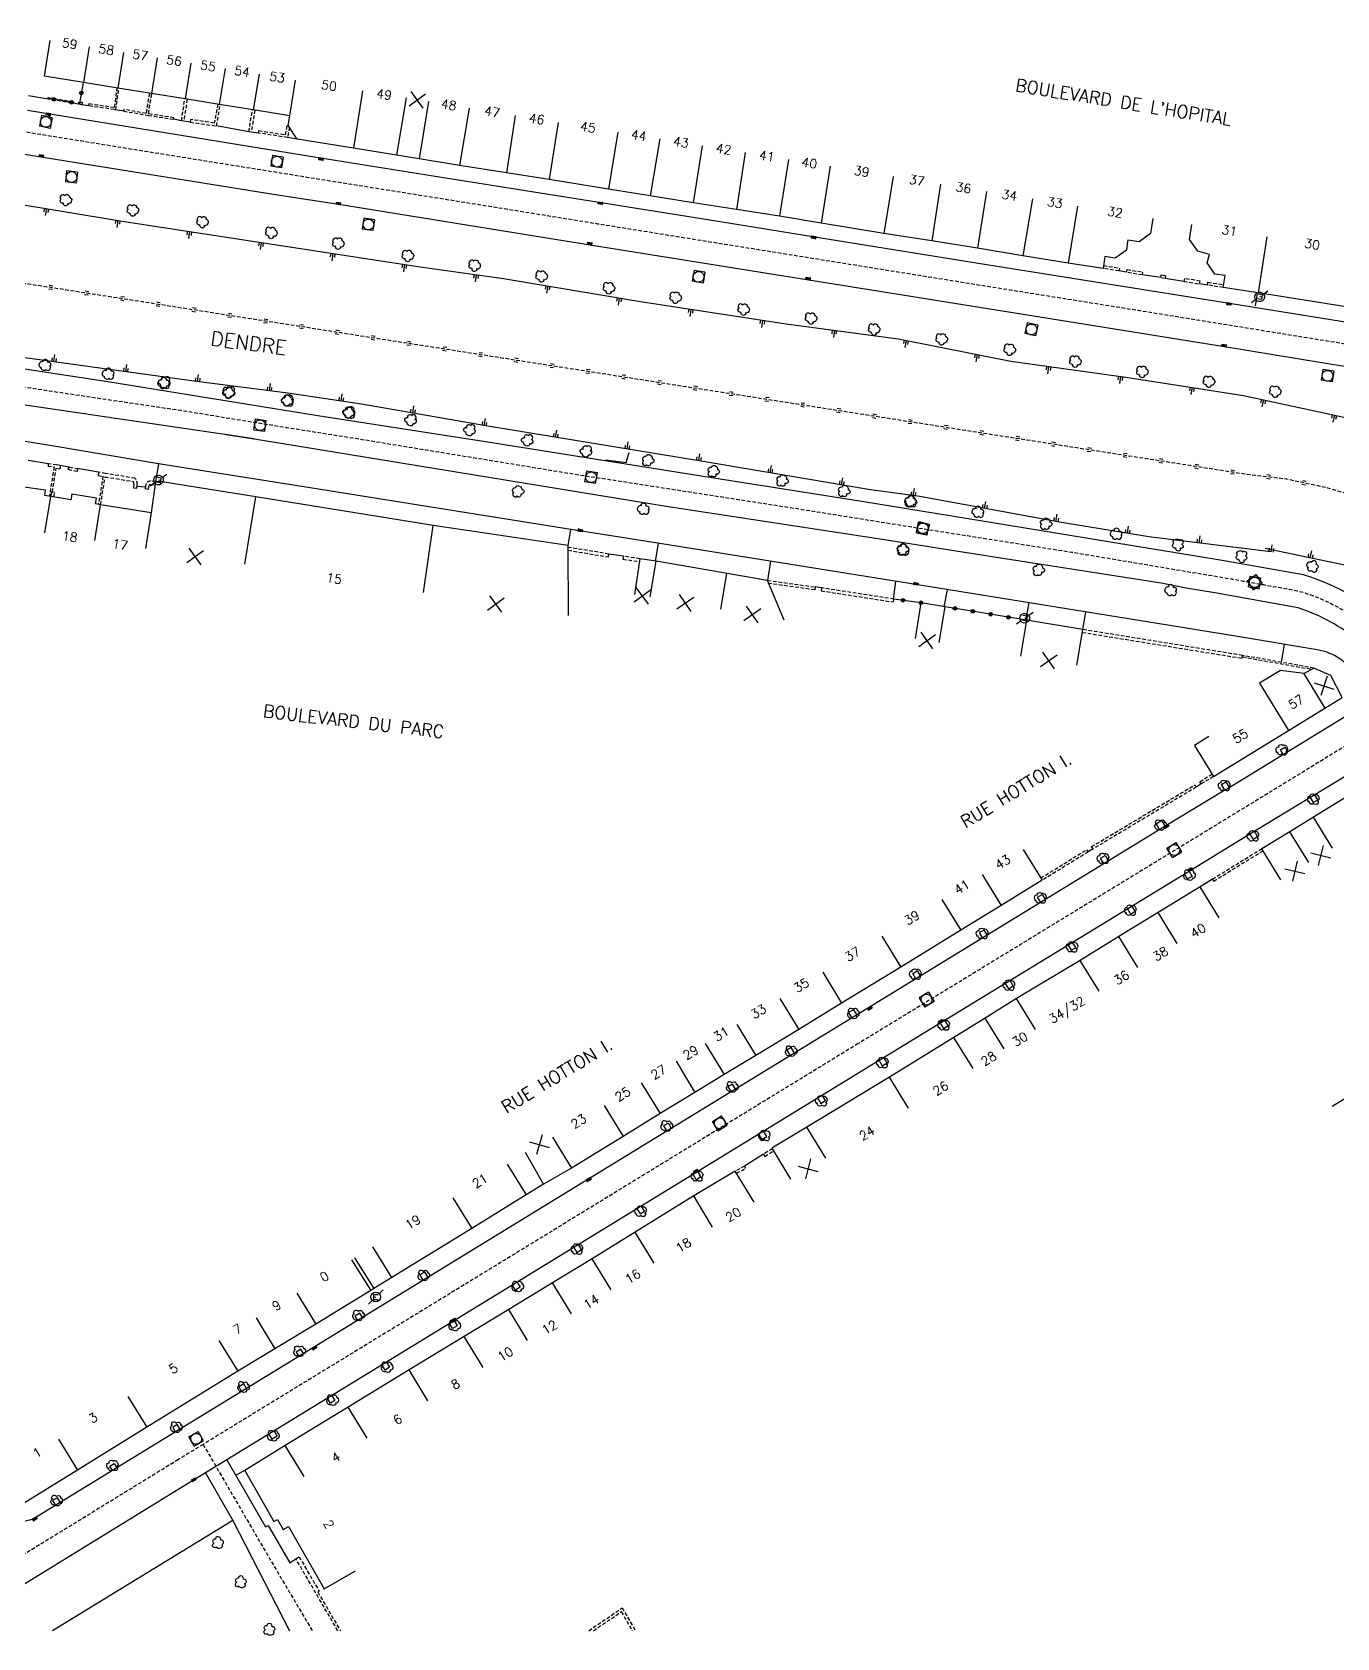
# Model space of a CAD drawing. Header units: millimetres. Extents: x 107999 to 109001, y 146999 to 148001.
# Drawn here: x 108382.6 to 108562.6, y 146999 to 147220.5 of the extents above; entities that cross this region are included whole.
import ezdxf
from ezdxf.enums import TextEntityAlignment as Align

# ---------------------------------------------------------------- set-up
doc = ezdxf.new("R2010")
doc.units = ezdxf.units.MM
doc.linetypes.add('DASHED', pattern=[0.75, 0.5, -0.25])
doc.layers.get('0').update_dxf_attribs({"linetype": 'CONTINUOUS'})
for name, color, linetype in [('W0001', 6, 'DASHED'), ('W0008', 7, 'CONTINUOUS'), ('W0100', 7, 'CONTINUOUS'), ('W0112', 1, 'DASHED'), ('W0211', 2, 'CONTINUOUS'), ('W0220', 5, 'DASHED'), ('W0300', 7, 'CONTINUOUS'), ('W0322', 7, 'CONTINUOUS'), ('W0334', 7, 'CONTINUOUS'), ('W0400', 7, 'CONTINUOUS'), ('W0420', 7, 'CONTINUOUS'), ('W0471', 7, 'CONTINUOUS'), ('W0500', 5, 'DASHED'), ('W0989', 7, 'CONTINUOUS'), ('W0991', 7, 'CONTINUOUS'), ('W1102', 7, 'CONTINUOUS')]:
    doc.layers.add(name, color=color, linetype=linetype)
doc.styles.get("Standard").update_dxf_attribs({"font": 'romans.shx', "width": 0.85})

# ---------------------------------------------------------------- blocks, each defined once
blk = doc.blocks.new('t211o')
at = {"color": 0, "linetype": 'Continuous'}
for p, q in [((-0.29, 0.5), (-0.29, 0)), ((0, 1), (0, 0)), ((0.29, 0.5), (0.29, 0))]:
    blk.add_line(p, q, dxfattribs=at)
blk = doc.blocks.new('t322o')
at = {"color": 0, "linetype": 'Continuous'}
for radius in [0.25, 0.15]:
    blk.add_circle((0, 0), radius, dxfattribs=at)
blk = doc.blocks.new('T300')
for p, q in [((-0.8, 0.51), (-0.86, 0.34)), ((-0.86, 0.34), (-0.86, 0.17)), ((-0.86, 0.17), (-0.74, 0.06)), ((-0.69, 0.63), (-0.8, 0.51)), ((-0.8, -0.06), (-0.74, 0.06)), ((-0.74, 0.06), (-0.69, 0.11)), ((-0.57, 0.69), (-0.69, 0.63)), ((-0.46, 0.69), (-0.57, 0.69)), ((-0.29, 0.63), (-0.46, 0.69)), ((-0.29, 0.63), (-0.17, 0.74)), ((-0.23, 0.57), (-0.29, 0.63)), ((-0.17, 0.74), (-0.06, 0.8)), ((-0.06, 0.8), (0.06, 0.8)), ((0.06, 0.8), (0.23, 0.74)), ((0.23, 0.74), (0.34, 0.63)), ((0.34, 0.63), (0.4, 0.51)), ((0.46, 0.46), (0.34, 0.46)), ((0.4, 0.51), (0.4, 0.46)), ((0.57, 0.4), (0.46, 0.46)), ((0.57, 0.4), (0.69, 0.29)), ((0.69, 0.29), (0.74, 0.17)), ((0.74, 0.06), (0.69, -0.17)), ((0.74, 0.17), (0.74, 0.06)), ((-0.8, -0.17), (-0.8, -0.06)), ((-0.8, -0.23), (-0.8, -0.17)), ((-0.74, -0.34), (-0.8, -0.23)), ((-0.69, -0.4), (-0.74, -0.34)), ((-0.51, -0.46), (-0.69, -0.4)), ((-0.4, -0.46), (-0.51, -0.46)), ((-0.4, -0.46), (-0.34, -0.46)), ((-0.34, -0.46), (-0.34, -0.4)), ((-0.34, -0.51), (-0.34, -0.46)), ((-0.29, -0.63), (-0.34, -0.51)), ((-0.17, -0.74), (-0.29, -0.63)), ((-0.06, -0.8), (-0.17, -0.74)), ((0.06, -0.8), (-0.06, -0.8)), ((0.17, -0.74), (0.06, -0.8)), ((0.23, -0.69), (0.17, -0.74)), ((0.29, -0.46), (0.23, -0.46)), ((0.29, -0.63), (0.23, -0.69)), ((0.46, -0.4), (0.29, -0.46)), ((0.34, -0.51), (0.29, -0.63)), ((0.34, -0.51), (0.34, -0.46)), ((0.57, -0.34), (0.46, -0.4)), ((0.63, -0.29), (0.57, -0.34)), ((0.69, -0.17), (0.63, -0.29))]:
    blk.add_line(p, q)
blk = doc.blocks.new('T400')
for p, q in [((-0.15, 0.3), (0.15, 0.3)), ((-0.15, -0.25), (-0.15, 0.3)), ((-0.15, 0.15), (0.15, 0.15)), ((-0.15, 0), (0.15, 0)), ((0.15, 0.3), (0.15, -0.25)), ((-0.15, -0.15), (0.15, -0.15)), ((-0.15, -0.25), (-0.15, -0.3)), ((-0.15, -0.3), (0.15, -0.3)), ((0.15, -0.3), (0.15, -0.25))]:
    blk.add_line(p, q)
blk = doc.blocks.new('T420')
for p, q in [((0.75, 0.75), (-0.75, 0.75)), ((-0.75, 0.75), (-0.75, -0.75)), ((0.75, 0.75), (0.75, -0.75)), ((0.75, -0.75), (-0.75, -0.75))]:
    blk.add_line(p, q)
blk.add_ellipse((0, 0), major_axis=(-0.53, 0.53), ratio=1, start_param=3.926991, end_param=10.210176)
blk = doc.blocks.new('t991o')
at = {"color": 0, "linetype": 'Continuous'}
for p, q in [((-1, 1), (1, -1)), ((-1, -1), (1, 1))]:
    blk.add_line(p, q, dxfattribs=at)
blk = doc.blocks.new('T471')
for p, q in [((-0.333334, 0.333334), (-0.333334, -0.333334)), ((-0.333334, 0.333334), (0.333334, 0.333334)), ((-0.333334, 0), (0, 0)), ((0.500001, 0.500001), (1.000002, 1.000002)), ((-0.500001, -0.500001), (-1.000002, -1.000002)), ((-0.333334, -0.333334), (0.333334, -0.333334))]:
    blk.add_line(p, q)
blk.add_ellipse((0, 0), major_axis=(0.471405, 0.471405), ratio=1, start_param=5.4977871438, end_param=11.780972451)
blk = doc.blocks.new('t220o')
at = {"color": 0, "linetype": 'Continuous'}
for p, q in [((-0.25, 0.25), (0.25, 0.25)), ((-0.25, -0.25), (0.25, -0.25))]:
    blk.add_line(p, q, dxfattribs=at)

msp = doc.modelspace()

# ---------------------------------------------------------------- linework, layer by layer
at = {"layer": 'W0001'}
msp.add_lwpolyline([(108636.43, 147266.01), (108615.9, 147178.66), (108611, 147157.95), (108609.49, 147151.52, -0.090796), (108607.63, 147148.88), (108604.24, 147146.8), (108572.87, 147127.61), (108540.28, 147107.68), (108496.53, 147080.98), (108440.3, 147046.55), (108407.6, 147026.58), (108406.17, 147025.7), (108402.75, 147023.6), (108375.82, 147007.06)], format="xyb", dxfattribs=at)
at = {"layer": 'W0001', "flags": 128}
for points in [[(108566.68, 147177), (108535.39, 147182.06), (108506.8, 147186.63), (108475.35, 147191.67), (108460.6, 147194.04), (108443.26, 147196.84), (108423.63, 147199.97), (108399.03, 147203.91), (108372.84, 147208.13), (108364.81, 147209.42), (108361.7, 147209.92), (108350.45, 147211.08), (108349.31, 147211.07), (108346.76, 147211.05), (108342.12, 147210.32), (108337.17, 147209.24), (108335.6, 147208.89), (108334.1, 147208.56), (108318.85, 147205.2), (108301.22, 147201.36), (108286.4, 147198.17), (108250.87, 147190.39)], [(108000, 147135.05), (108003.87, 147159.86), (108005.74, 147164.76), (108008.35, 147168.89), (108012.73, 147172.78), (108018.6, 147175.01), (108024.81, 147175.08), (108034.55, 147173.19), (108089.31, 147157.97), (108121.89, 147148.95), (108138.46, 147144.85), (108150.92, 147142.61), (108158.65, 147141.11), (108169.37, 147140.17), (108176.54, 147140.37), (108183.07, 147140.55), (108197.71, 147141.22), (108205.28, 147141.8), (108207.19, 147142.04), (108210.76, 147142.45), (108213.52, 147142.82), (108217.29, 147143.35), (108219.65, 147143.72), (108222.14, 147144.1), (108224.24, 147144.45), (108226.54, 147144.83), (108228.83, 147145.25), (108235.34, 147146.45), (108247.88, 147149.11), (108254.44, 147150.48), (108268.74, 147153.74), (108275.11, 147155.19), (108290.85, 147158.7), (108295.12, 147159.67), (108299.02, 147160.56), (108315.84, 147164.44), (108324.79, 147166.45), (108342.03, 147170.34), (108349, 147171.88), (108353.49, 147172.6), (108355.09, 147172.77), (108358.4, 147173.06), (108359.72, 147173.15), (108361.41, 147173.22), (108364.44, 147173.29), (108366.1, 147173.29), (108367.37, 147173.27), (108369.71, 147173.13), (108370.85, 147172.97), (108373.01, 147172.8), (108374.76, 147172.55), (108376, 147172.37), (108377.38, 147172.17), (108380.24, 147171.76), (108388.1, 147170.56), (108403.11, 147168.34), (108417.61, 147165.99), (108427.07, 147164.5), (108457.44, 147159.54), (108487.4, 147154.9), (108506.95, 147151.78), (108519.52, 147149.8), (108526.01, 147148.78), (108548.14, 147145.07), (108549.7, 147144.79), (108551.32, 147144.5), (108552.44, 147144.3), (108553.75, 147144.06), (108554.77, 147143.88), (108556.05, 147143.65), (108557.15, 147143.45), (108558.16, 147143.17), (108559.4, 147142.72), (108560.65, 147142.22), (108561.65, 147141.74), (108562.87, 147141.11), (108564.63, 147140.06), (108565.45, 147139.49), (108566.53, 147138.72), (108567.49, 147137.76)], [(108406.17, 147025.7), (108415.38, 147009.87), (108421.23, 147000)]]:
    msp.add_lwpolyline(points, dxfattribs=at)
at = {"layer": 'W0008'}
for points in [[(108354.63, 147208), (108383.49, 147203.36), (108416.14, 147198.09), (108425.17, 147196.72), (108459.85, 147191.12), (108490, 147186.3), (108522.76, 147181.04), (108547.34, 147177.09), (108567.5, 147173.8, -0.103552)], [(108381.92, 147209.73), (108402.86, 147206.36), (108422.1, 147203.23), (108438.19, 147200.63), (108461.35, 147196.95), (108477.22, 147194.44), (108490.85, 147192.22), (108512.52, 147188.75), (108530.14, 147185.91), (108548.02, 147183.09), (108567.17, 147179.98, -0.08492), (108583.66, 147174.24, -0.069524), (108593, 147167.78), (108601.57, 147159.6, 0.262321), (108604.97, 147158.48, 0.227222), (108608.24, 147161.42), (108612.87, 147181.08)], [(108572.29, 147136.52, 0.137201), (108557.97, 147145.64), (108546.49, 147147.69), (108513.7, 147153.06), (108497.32, 147155.73), (108474.6, 147159.31), (108444.83, 147164.02), (108422.01, 147167.58), (108393.02, 147172.28), (108375.14, 147175, 0.064726)], [(108547.14, 147115.94), (108562.57, 147125.4), (108563.86, 147126.19, 0.522118), (108564.95, 147137.05, 0.081601), (108557.23, 147141.11), (108545.74, 147143.16), (108541.81, 147143.81), (108538.32, 147144.5), (108512.7, 147148.51), (108500.19, 147150.49), (108470.05, 147155.07), (108409.31, 147164.99), (108413.21, 147164.39), (108383.17, 147168.84), (108368.1, 147171.03, 0.046302)], [(108563.86, 147126.19, 0.198123), (108565.68, 147129.43, 0.138034), (108565.25, 147131.61, 0.225673), (108559.85, 147135.31), (108548.85, 147137.12), (108541.23, 147138.37), (108504.77, 147144.27), (108469.19, 147149.95), (108456.88, 147151.9), (108420.04, 147157.77), (108400.02, 147160.96), (108385.56, 147163.39), (108376.2, 147164.9, 0.065552), (108360.91, 147165.22), (108354.6, 147164.05), (108344.55, 147161.77), (108308.44, 147153.37), (108301.46, 147151.75), (108276.67, 147146), (108250.33, 147139.87), (108229.25, 147134.97), (108211.6, 147131.17), (108202.51, 147129.23)], [(108582.51, 147097.64), (108578.08, 147111.24), (108576.78, 147114.81, 0.281116), (108569.8, 147119.8, 0.168277), (108564.31, 147118.21), (108550.56, 147109.88)], [(108547.14, 147115.94), (108538.74, 147110.88), (108497.75, 147085.78), (108459.03, 147062.1), (108421.17, 147038.93), (108382.75, 147015.45, -0.36223), (108377.33, 147016.85), (108377.02, 147017.24), (108364.31, 147030.94, 0.022237), (108361.33, 147033.78), (108353.02, 147041.17, -0.030051), (108351.06, 147043.09), (108329.37, 147066.11), (108315.08, 147081.34, 0.206901), (108296.61, 147088.97), (108262.13, 147088.09), (108259.15, 147088.02), (108219.88, 147086.97), (108200.72, 147086.44)]]:
    msp.add_lwpolyline(points, format="xyb", dxfattribs=at)
msp.add_lwpolyline([(108550.56, 147109.88), (108542.11, 147104.69), (108498.36, 147078), (108442.13, 147043.57), (108409.43, 147023.59), (108404.59, 147020.61), (108377.65, 147004.08), (108371.03, 147000)], dxfattribs=at)
at = {"layer": 'W0100'}
for points in [[(108530.85, 147189.51), (108530.58, 147189.55), (108530.33, 147187.92), (108525.53, 147188.66), (108519.27, 147189.67), (108513.01, 147190.72), (108506.7, 147191.73), (108500.08, 147192.75), (108491.42, 147194.17), (108485.68, 147195.1), (108479.74, 147196.06), (108479.74, 147196.06), (108473.78, 147196.97), (108467.86, 147197.91), (108462.09, 147198.86), (108453.93, 147200.18), (108448.02, 147201.11), (108441.55, 147202.09), (108435.98, 147203.01), (108432.84, 147203.53), (108426.9, 147204.52), (108419.14, 147205.76), (108417.9, 147207.64), (108418.12, 147208.96), (108413.09, 147209.77), (108408.4, 147210.54), (108403.7, 147211.29), (108399.05, 147212.04), (108394.39, 147212.78), (108389.67, 147213.55), (108384.27, 147214.42), (108385.07, 147219.35)], [(108537.18, 147194.82), (108536.85, 147192.73), (108535.31, 147191.57), (108533.74, 147191.82), (108533.71, 147191.62), (108533.54, 147190.44), (108532.01, 147189.32), (108530.85, 147189.51)], [(108565.42, 147190.22), (108564.16, 147182.56), (108551.71, 147184.53), (108546.9, 147185.28), (108547.15, 147186.93), (108545.76, 147187.14), (108544.67, 147188.7), (108545, 147189.83), (108543.39, 147190.3), (108542.25, 147191.9), (108542.59, 147193.99)], [(108456.56, 147140.04), (108456.52, 147149.69), (108437.91, 147152.43), (108413.45, 147156.42), (108405.09, 147157.74), (108400.51, 147158.47), (108399.6, 147158.5), (108398.99, 147154.21), (108392.03, 147155.31), (108392.02, 147155.31), (108391.31, 147155.43), (108391.44, 147156.21), (108388.05, 147156.77), (108387.93, 147155.98), (108387.13, 147156.11), (108385.14, 147156.43), (108384.31, 147156.57), (108384.43, 147157.32), (108381.16, 147157.8)], [(108486.33, 147139.41), (108484.05, 147144.88), (108468.68, 147147.52), (108466.4, 147147.86), (108465.66, 147142.92)], [(108507.71, 147136.3), (108508.54, 147141.23), (108505.2, 147141.79), (108504.38, 147136.86)], [(108526.7, 147133.17), (108527.52, 147138.1), (108519.75, 147139.39), (108518.94, 147134.45)], [(108542.93, 147122.1), (108545.54, 147117.83), (108555.92, 147124.18), (108560.92, 147127.24), (108563.32, 147128.71), (108561.76, 147131.78), (108559.39, 147132.79), (108558.05, 147132.05), (108554.78, 147132.47), (108551.92, 147130.72)], [(108544.93, 147123.33), (108542.93, 147122.1)], [(108565.45, 147106.79), (108570.2, 147108.34), (108568.16, 147114.62), (108565.43, 147115.95), (108559.36, 147112.22), (108556.1, 147110.21), (108552.24, 147107.84)], [(108519.32, 147107.78), (108521.93, 147103.52), (108516.26, 147100.05), (108510.7, 147096.62), (108502.43, 147091.54), (108494.26, 147086.58), (108488.34, 147082.95), (108482.4, 147079.36), (108478.05, 147076.71), (108473.99, 147074.26), (108469.24, 147071.33), (108464.14, 147068.18), (108456.99, 147063.79), (108453.11, 147061.61), (108450.66, 147065.97)], [(108546.36, 147098.35), (108543.74, 147102.61), (108537.93, 147099.05), (108532.52, 147095.75), (108532.52, 147095.75), (108527.16, 147092.47), (108518.4, 147087.19), (108514.05, 147084.5), (108509.74, 147081.81), (108500.85, 147076.35), (108489.47, 147069.44), (108484.64, 147066.58), (108487.18, 147062.28)], [(108571.42, 147037.33), (108584.3, 147045.01), (108578.7, 147054.4), (108579.5, 147054.77), (108575.43, 147061.41), (108573.75, 147064.17), (108579.63, 147067.75), (108577.19, 147071.76), (108575.7, 147070.86), (108571.34, 147078.02), (108561.95, 147072.31)], [(108448.1, 147064.36), (108450.73, 147060.11), (108443.24, 147055.48), (108432.21, 147048.71), (108429.6, 147052.97)], [(108482.17, 147059.12), (108479.59, 147063.4), (108473.88, 147059.97), (108465.79, 147054.98), (108459.83, 147051.29), (108454.38, 147047.97), (108448.33, 147044.3), (108448.34, 147044.3), (108442.2, 147040.57), (108434.59, 147036), (108426.2, 147030.84), (108417.5, 147025.55), (108411.91, 147022.1), (108415.94, 147015.07), (108416.43, 147015.35), (108417.23, 147013.96), (108417.93, 147014.37), (108422.86, 147005.78), (108427.2, 147008.26)], [(108427.05, 147051.42), (108429.71, 147047.19), (108429.31, 147046.94), (108421.7, 147042.28), (108416.08, 147038.89), (108410.94, 147035.78), (108398.42, 147028.06), (108388.83, 147022.16), (108381.39, 147017.56), (108377.88, 147018.05), (108366.42, 147030.26), (108356.67, 147040.62), (108360.31, 147044.05)]]:
    msp.add_lwpolyline(points, dxfattribs=at)
at = {"layer": 'W0112'}
for points in [[(108393.92, 147209.82), (108394.12, 147209.79), (108394.54, 147212.76)], [(108393.96, 147210.14), (108394.33, 147212.79)], [(108389.21, 147210.55), (108389.5, 147210.5), (108389.55, 147210.79), (108389.26, 147210.85), (108389.24, 147210.75), (108388.98, 147210.79), (108388.94, 147210.59)], [(108389.21, 147210.55), (108389.21, 147210.55), (108388.94, 147210.59)], [(108393.92, 147209.82), (108390.38, 147210.33), (108390.43, 147210.65), (108393.96, 147210.14)], [(108398.77, 147212.08), (108398.29, 147209.29), (108395.25, 147209.83), (108395.21, 147209.62), (108398.59, 147209.02), (108398.62, 147209.02), (108402.1, 147208.49), (108402.13, 147208.7), (108398.66, 147209.22), (108398.63, 147209.23), (108398.62, 147209.23), (108399.1, 147212.03)], [(108403.97, 147211.24), (108403.5, 147208.23), (108403.18, 147208.28), (108403.65, 147211.29)], [(108408.18, 147210.57), (108407.71, 147207.97), (108404.44, 147208.45), (108404.39, 147208.09), (108408, 147207.56), (108408.54, 147210.52)], [(108398.26, 147209.08), (108398.26, 147209.08)], [(108413.31, 147209.73), (108412.81, 147206.73), (108412.47, 147206.76), (108412.98, 147209.79)], [(108418.07, 147207.39), (108417.8, 147205.97), (108413.82, 147206.59), (108413.87, 147206.92), (108417.53, 147206.35), (108417.77, 147207.66), (108417.9, 147207.64)], [(108530.39, 147188.31), (108532.58, 147187.96), (108532.52, 147187.57), (108530.33, 147187.92)], [(108546.9, 147185.28), (108544.73, 147185.62), (108544.79, 147186.02), (108546.96, 147185.67)], [(108385.37, 147157.04), (108385.89, 147160.35), (108386.48, 147160.27), (108386.5, 147160.54), (108386.46, 147160.74), (108385.96, 147160.8), (108384.81, 147160.95), (108384.77, 147160.63), (108385.6, 147160.53), (108384.96, 147156.46)], [(108385.58, 147156.36), (108385.68, 147156.99), (108385.24, 147157.06), (108385.14, 147156.43)], [(108456.52, 147149.04), (108462.08, 147148.12), (108462.15, 147148.52), (108456.52, 147149.44)], [(108466.4, 147147.86), (108464.15, 147148.21), (108464.09, 147147.81), (108466.34, 147147.47)], [(108484.05, 147144.88), (108490.62, 147143.97), (108490.56, 147143.57), (108484.23, 147144.45)], [(108527.46, 147137.71), (108549.5, 147134.14), (108549.56, 147134.53), (108527.52, 147138.1)], [(108559.39, 147132.79), (108549.6, 147134.52), (108549.57, 147134.32), (108559.12, 147132.63)], [(108545.54, 147117.83), (108543.88, 147116.8), (108543.69, 147117.11), (108545.35, 147118.14)], [(108521.74, 147103.83), (108528.06, 147107.73), (108528.26, 147107.42), (108521.93, 147103.52)], [(108552.24, 147107.84), (108545.43, 147103.66), (108545.59, 147103.41), (108552.4, 147107.59)], [(108484.7, 147066.48), (108483.47, 147065.73), (108483.65, 147065.43), (108484.88, 147066.18)], [(108479.77, 147063.1), (108481.02, 147063.77), (108480.85, 147064.08), (108479.59, 147063.4)], [(108424.74, 147000), (108421.73, 147005.18), (108418.96, 147009.92), (108419.41, 147010.19), (108422.18, 147005.45), (108421.99, 147005.34), (108425.1, 147000)], [(108459.37, 147000), (108463.98, 147003.15), (108465.8, 147000)], [(108460.01, 147000), (108463.86, 147002.63), (108465.38, 147000)]]:
    msp.add_lwpolyline(points, dxfattribs=at)
for points in [[(108388, 147210.74), (108384.78, 147211.27), (108384.81, 147211.47), (108388.04, 147210.94)], [(108535.71, 147187.01), (108533.57, 147187.38), (108533.64, 147187.77), (108535.78, 147187.4)], [(108538.94, 147186.93), (108538.88, 147186.54), (108538.28, 147186.64), (108538.35, 147187.03)], [(108543.71, 147186.17), (108541.55, 147186.51), (108541.48, 147186.12), (108543.65, 147185.78)], [(108388.82, 147160.3), (108388.78, 147159.88), (108387.61, 147160.16), (108387.59, 147160.39), (108387.72, 147160.48)], [(108501.47, 147142.3), (108491.49, 147143.84), (108491.43, 147143.44), (108501.41, 147141.9)], [(108543.17, 147116.36), (108528.94, 147107.84), (108528.75, 147108.15), (108542.99, 147116.67)]]:
    msp.add_lwpolyline(points, close=True, dxfattribs=at)
for points in [[(108392.03, 147155.31), (108392.64, 147159.17), (108396.52, 147158.53, -0.161675), (108396.62, 147158.12), (108396.57, 147157.67), (108397.03, 147157.61), (108397.09, 147158.07, 0.218043), (108396.77, 147158.96), (108392.72, 147159.63), (108391.74, 147159.8), (108391.68, 147159.35), (108392.35, 147159.24), (108391.73, 147155.36)], [(108399.6, 147158.5), (108398.93, 147158.59, 0.315163), (108398.26, 147158.11), (108398.15, 147157.55), (108398.62, 147157.46), (108398.72, 147157.98, -0.259481), (108398.91, 147158.12), (108399.53, 147158.04)]]:
    msp.add_lwpolyline(points, format="xyb", dxfattribs=at)
at = {"layer": 'W0211'}
for points in [[(108304.39, 147187.03), (108306.48, 147187.32), (108329.46, 147192.9), (108347.38, 147197.6), (108355.58, 147198.65), (108363.33, 147198.95), (108379.2, 147197.07), (108394.99, 147194.45), (108436.12, 147188.12), (108447.62, 147186.51), (108466.53, 147183.35), (108486.59, 147180.26), (108502.05, 147178.21), (108517.62, 147175.11), (108533.47, 147172.91), (108549.69, 147170.4), (108570.75, 147165.85), (108576.1, 147163.74), (108580.82, 147161.24), (108584.72, 147158.47), (108586.78, 147156.62), (108590.48, 147151.58), (108592.14, 147149.11), (108592.61, 147148.13)], [(108553.48, 147148.81), (108536.62, 147150.87), (108524.6, 147152.86), (108505.03, 147156.43), (108497.97, 147157.43), (108474.87, 147161.31), (108445.18, 147166.19), (108428.01, 147169.19), (108417.84, 147170.69), (108405.24, 147172.33), (108372.19, 147176.86), (108366.88, 147177.6), (108359.12, 147177.84), (108350.37, 147176.48), (108336.99, 147173.41), (108317.03, 147168.94), (108304.48, 147165.88), (108286.65, 147161.8), (108269.51, 147157.84), (108252.1, 147154.1), (108232.07, 147149.88), (108218.1, 147147.62), (108206.41, 147146.06)], [(108574.97, 147137.61), (108573.3, 147140.77), (108569.82, 147144.01), (108564.08, 147146.9), (108552.68, 147149.27)]]:
    msp.add_lwpolyline(points, dxfattribs=at)
at = {"layer": 'W0220', "flags": 128}
msp.add_lwpolyline([(108183.83, 147156.72), (108211.44, 147156.79), (108234.76, 147160.13), (108270.98, 147167.77), (108286.71, 147171.33), (108296.31, 147173.94), (108313.89, 147178.63), (108319.77, 147180.06), (108323.53, 147180.97), (108327.39, 147181.9), (108332.28, 147182.95), (108337.52, 147184.31), (108341.52, 147185.21), (108345.16, 147186.17), (108348.3, 147186.88), (108351.66, 147187.4), (108355.85, 147188.05), (108360.76, 147188.36), (108365.17, 147188.01), (108379.04, 147186.27), (108549.54, 147159.63), (108555.65, 147158.88), (108561.28, 147157.67), (108571.59, 147154.55), (108579.77, 147148.62), (108582.12, 147145.92), (108583.85, 147141.9)], dxfattribs=at)
at = {"layer": 'W0322'}
for points in [[(108389.62, 147213.56), (108389.13, 147210.7), (108388.92, 147210.74)], [(108388.02, 147210.84), (108384.8, 147211.37)], [(108505.2, 147141.79), (108501.47, 147142.3)], [(108519.75, 147139.39), (108513.94, 147140.36), (108508.54, 147141.23)]]:
    msp.add_lwpolyline(points, dxfattribs=at)
at = {"layer": 'W0334'}
for points in [[(108384.78, 147211.27), (108382.06, 147211.73)], [(108388.94, 147210.59), (108388, 147210.74)], [(108390.38, 147210.33), (108389.5, 147210.5)], [(108395.21, 147209.62), (108394.12, 147209.79)], [(108403.18, 147208.28), (108402.1, 147208.49)], [(108404.39, 147208.09), (108403.5, 147208.23)], [(108412.47, 147206.76), (108408, 147207.56)], [(108413.82, 147206.59), (108412.81, 147206.73)], [(108419.13, 147205.76), (108417.8, 147205.97)], [(108533.57, 147187.38), (108532.52, 147187.57)], [(108538.28, 147186.64), (108535.71, 147187.01)], [(108541.48, 147186.12), (108538.88, 147186.54)], [(108544.73, 147185.62), (108543.65, 147185.78)], [(108551.58, 147184.41), (108551.31, 147182.77)], [(108384.82, 147160.95), (108384.83, 147160.98), (108382.03, 147161.44)], [(108461.67, 147161.52), (108464.55, 147161.13), (108464.95, 147162.52)], [(108387.72, 147160.48), (108386.46, 147160.74)], [(108391.74, 147159.8), (108388.82, 147160.3)], [(108400.02, 147160.96), (108399.6, 147158.5)], [(108398.19, 147157.72), (108397.06, 147157.85)], [(108456.52, 147149.69), (108456.88, 147151.9)], [(108464.15, 147148.21), (108462.15, 147148.52)], [(108468.6, 147147.53), (108469, 147149.98)], [(108484.06, 147144.85), (108484.5, 147147.51)], [(108491.49, 147143.84), (108490.62, 147143.97)], [(108501.43, 147142.3), (108501.75, 147144.75)], [(108508.42, 147141.25), (108508.87, 147143.6)], [(108519.68, 147139.4), (108520.14, 147141.78)], [(108527.55, 147138.1), (108527.93, 147140.52)], [(108554.92, 147133.58), (108555.36, 147136.05)], [(108555.17, 147120.86), (108554.78, 147121.49), (108555.42, 147121.88), (108555.81, 147121.25)], [(108547.14, 147115.94), (108546.65, 147116.74), (108547.26, 147117.1), (108547.74, 147116.31)], [(108543.88, 147116.8), (108543.17, 147116.36)], [(108558.88, 147114.92), (108559.29, 147114.24), (108559.94, 147114.63), (108559.53, 147115.31)], [(108538.92, 147110.99), (108538.44, 147111.77), (108537.63, 147111.24), (108538.1, 147110.48)], [(108550.56, 147109.88), (108551.01, 147109.15), (108551.63, 147109.57), (108551.21, 147110.27)], [(108528.94, 147107.84), (108528.26, 147107.42)], [(108530.45, 147105.8), (108529.99, 147106.57), (108530.6, 147106.93), (108531.07, 147106.18)], [(108542.19, 147104.75), (108542.63, 147104.04), (108541.98, 147103.7), (108541.57, 147104.37)], [(108521.73, 147100.46), (108521.29, 147101.19), (108521.91, 147101.55), (108522.35, 147100.84)], [(108545.43, 147103.66), (108543.74, 147102.61)], [(108533.69, 147099.56), (108534.12, 147098.86), (108534.74, 147099.25), (108534.32, 147099.94)], [(108514.36, 147095.95), (108513.93, 147096.65), (108513.24, 147096.29), (108513.69, 147095.54)], [(108525.52, 147094.57), (108525.94, 147093.89), (108526.56, 147094.23), (108526.12, 147094.94)], [(108504.51, 147089.92), (108504.07, 147090.64), (108504.69, 147091.01), (108505.13, 147090.3)], [(108516.83, 147089.27), (108517.26, 147088.56), (108517.93, 147088.94), (108517.49, 147089.67)], [(108495.7, 147084.52), (108495.22, 147085.3), (108495.9, 147085.65), (108496.34, 147084.92)], [(108507.86, 147083.8), (108508.31, 147083.06), (108508.94, 147083.47), (108508.5, 147084.18)], [(108487.76, 147079.67), (108487.3, 147080.43), (108486.68, 147080.06), (108487.15, 147079.29)], [(108499.43, 147078.65), (108499.86, 147077.93), (108500.52, 147078.32), (108500.08, 147079.05)], [(108479.63, 147074.7), (108479.2, 147075.4), (108478.58, 147075.02), (108479.01, 147074.32)], [(108490.93, 147073.45), (108491.38, 147072.71), (108492.03, 147073.12), (108491.58, 147073.85)], [(108470.79, 147069.29), (108470.35, 147070.01), (108469.7, 147069.65), (108470.16, 147068.9)], [(108482.81, 147068.48), (108483.25, 147067.76), (108483.92, 147068.18), (108483.49, 147068.89)], [(108483.47, 147065.73), (108480.85, 147064.08)], [(108473.77, 147062.94), (108474.21, 147062.21), (108474.85, 147062.63), (108474.41, 147063.33)], [(108453.11, 147061.61), (108450.73, 147060.11)], [(108466.02, 147058.2), (108466.45, 147057.5), (108467.06, 147057.87), (108466.63, 147058.57)], [(108457.3, 147052.85), (108457.72, 147052.17), (108458.36, 147052.57), (108457.95, 147053.25)], [(108432.21, 147048.71), (108429.71, 147047.19)], [(108437.2, 147048.74), (108436.75, 147049.49), (108436.08, 147049.05), (108436.52, 147048.32)], [(108449.51, 147048.09), (108449.93, 147047.4), (108449.27, 147046.97), (108448.84, 147047.68)], [(108428.16, 147043.2), (108427.79, 147043.82), (108427.1, 147043.4), (108427.48, 147042.79)], [(108440.79, 147042.75), (108441.21, 147042.05), (108440.59, 147041.7), (108440.18, 147042.37)], [(108420.02, 147038.22), (108419.63, 147038.85), (108418.99, 147038.44), (108419.37, 147037.82)], [(108431.45, 147037.04), (108431.88, 147036.33), (108431.27, 147035.94), (108430.83, 147036.67)], [(108412.16, 147033.42), (108411.78, 147034.03), (108411.08, 147033.63), (108411.47, 147033)], [(108423.93, 147032.45), (108424.36, 147031.74), (108423.75, 147031.37), (108423.32, 147032.08)], [(108402.98, 147027.81), (108402.61, 147028.42), (108401.97, 147028.02), (108402.33, 147027.42)], [(108415.93, 147027.57), (108416.38, 147026.83), (108415.7, 147026.41), (108415.25, 147027.15)], [(108393.67, 147022.12), (108393.31, 147022.7), (108393.89, 147023.06), (108394.25, 147022.48)], [(108409.43, 147023.59), (108414.79, 147014.32), (108415.13, 147014.53), (108418.13, 147009.34), (108418.96, 147009.92)], [(108411.91, 147022.1), (108410.66, 147021.47)], [(108406.48, 147021.78), (108410.25, 147015.19), (108385.4, 147000)], [(108386.46, 147017.72), (108386.08, 147018.34), (108385.41, 147017.94), (108385.8, 147017.31)], [(108410.25, 147015.19), (108418.1, 147000)]]:
    msp.add_lwpolyline(points, dxfattribs=at)
at = {"layer": 'W1102'}
for p, q in [((108390.47, 147218.48), (108389.67, 147213.55)), ((108395.18, 147217.72), (108394.39, 147212.78)), ((108399.84, 147216.97), (108399.05, 147212.04)), ((108404.49, 147216.22), (108403.7, 147211.29)), ((108409.21, 147215.47), (108408.4, 147210.54)), ((108413.88, 147214.71), (108413.09, 147209.77)), ((108418.12, 147208.96), (108418.91, 147213.89)), ((108428.16, 147212.4), (108426.9, 147204.52)), ((108434.17, 147211.43), (108432.84, 147203.53)), ((108437.28, 147210.93), (108435.98, 147203.01)), ((108442.87, 147210.03), (108441.55, 147202.09)), ((108449.22, 147209.01), (108448.02, 147201.11)), ((108455.17, 147208.05), (108453.93, 147200.18)), ((108463.37, 147206.72), (108462.09, 147198.86)), ((108469.16, 147205.79), (108467.86, 147197.91)), ((108475.03, 147204.84), (108473.78, 147196.97)), ((108480.94, 147203.89), (108479.74, 147196.06)), ((108486.93, 147202.92), (108485.68, 147195.1)), ((108492.69, 147202), (108491.42, 147194.17)), ((108501.36, 147200.6), (108500.08, 147192.75)), ((108507.9, 147199.54), (108506.7, 147191.73)), ((108514.26, 147198.52), (108513.01, 147190.72)), ((108520.58, 147197.5), (108519.27, 147189.67)), ((108526.79, 147196.5), (108525.53, 147188.66)), ((108552.93, 147192.28), (108551.71, 147184.53)), ((108384.33, 147151.46), (108385.14, 147156.43)), ((108391.23, 147150.37), (108392.02, 147155.31)), ((108411.93, 147147.1), (108413.45, 147156.42)), ((108398.99, 147154.21), (108398.2, 147149.27)), ((108436.56, 147143.2), (108437.91, 147152.43)), ((108467.84, 147142.59), (108468.68, 147147.52)), ((108478.39, 147145.85), (108477.54, 147140.92)), ((108551.92, 147130.72), (108555.92, 147124.18)), ((108557.98, 147132.06), (108560.92, 147127.24)), ((108561.98, 147107.96), (108559.36, 147112.22)), ((108558.71, 147105.95), (108556.1, 147110.21)), ((108554.86, 147103.58), (108552.24, 147107.84)), ((108513.65, 147104.31), (108516.26, 147100.05)), ((108508.08, 147100.88), (108510.7, 147096.62)), ((108540.54, 147094.79), (108537.93, 147099.05)), ((108499.82, 147095.81), (108502.43, 147091.54)), ((108535.12, 147091.48), (108532.52, 147095.75)), ((108491.66, 147090.85), (108494.26, 147086.58)), ((108529.77, 147088.2), (108527.16, 147092.47)), ((108485.73, 147087.21), (108488.34, 147082.95)), ((108520.99, 147082.91), (108518.4, 147087.19)), ((108516.68, 147080.25), (108514.05, 147084.5)), ((108479.81, 147083.63), (108482.4, 147079.36)), ((108512.39, 147077.57), (108509.74, 147081.81)), ((108475.45, 147080.98), (108478.05, 147076.71)), ((108471.41, 147078.54), (108473.99, 147074.26)), ((108466.61, 147075.58), (108469.24, 147071.33)), ((108503.47, 147072.09), (108500.85, 147076.35)), ((108461.51, 147072.44), (108464.14, 147068.18)), ((108492.07, 147065.16), (108489.47, 147069.44)), ((108454.37, 147068.06), (108456.99, 147063.79)), ((108440.61, 147059.73), (108443.24, 147055.48)), ((108476.45, 147055.68), (108473.88, 147059.97)), ((108468.41, 147050.72), (108465.79, 147054.98)), ((108426.65, 147051.17), (108429.31, 147046.94)), ((108462.47, 147047.04), (108459.83, 147051.29)), ((108419.09, 147046.54), (108421.7, 147042.28)), ((108456.98, 147043.7), (108454.38, 147047.97)), ((108450.93, 147040.02), (108448.33, 147044.3)), ((108413.5, 147043.17), (108416.08, 147038.89)), ((108408.35, 147040.05), (108410.94, 147035.78)), ((108444.8, 147036.3), (108442.2, 147040.57)), ((108437.17, 147031.71), (108434.59, 147036)), ((108395.79, 147032.31), (108398.42, 147028.06)), ((108428.82, 147026.58), (108426.2, 147030.84)), ((108386.21, 147026.42), (108388.83, 147022.16)), ((108420.1, 147021.28), (108417.5, 147025.55))]:
    msp.add_line(p, q, dxfattribs=at)

# ---------------------------------------------------------------- block references
at = {"layer": 'W0211'}
for p, rotation in [((108384.59, 147196.18), 170.580452557578), ((108394.46, 147194.54), 170.580452557578), ((108404.34, 147193.01), 171.253774934419), ((108414.22, 147191.49), 171.253774934419), ((108424.11, 147189.97), 171.253774934419), ((108433.99, 147188.45), 171.253774934419), ((108443.89, 147187.04), 172.029969373503), ((108453.77, 147185.48), 170.488579605265), ((108463.63, 147183.83), 170.488579605265), ((108473.51, 147182.27), 171.248216412872), ((108483.39, 147180.75), 171.248216412872), ((108493.3, 147179.37), 172.4607316026419), ((108503.2, 147177.98), 168.733051054444), ((108385.54, 147175.03), 352.195587823265), ((108395.45, 147173.67), 352.195587823265), ((108513, 147176.03), 168.733051054444), ((108405.36, 147172.31), 352.604762128879), ((108522.86, 147174.38), 172.097821166038), ((108532.77, 147173.01), 172.097821166038), ((108415.27, 147171.03), 352.604762128879), ((108425.17, 147169.61), 351.61237042491), ((108542.65, 147171.49), 171.197915533761), ((108435.04, 147167.97), 350.078927070529), ((108552.5, 147169.79), 167.824485404656), ((108444.89, 147166.24), 350.078927070529), ((108562.28, 147167.68), 167.824485404656), ((108454.75, 147164.62), 350.656643427523), ((108464.62, 147162.99), 350.656643427523), ((108474.49, 147161.37), 350.656643427523), ((108484.35, 147159.72), 350.48327567544), ((108494.21, 147158.06), 350.48327567544), ((108504.1, 147156.56), 351.9001243678911), ((108513.94, 147154.8), 349.655504582859), ((108523.78, 147153.01), 349.655504582859), ((108533.64, 147151.36), 350.6303759425209), ((108543.55, 147150.02), 353.0165916382289), ((108553.48, 147148.81), 353.0165916382289), ((108558.87, 147147.98), 348.287762770546)]:
    msp.add_blockref('t211o', p, dxfattribs=dict(at, rotation=rotation))
at = {"layer": 'W0220'}
for p, rotation in [((108385.16, 147185.32), 351.1200559093331), ((108390.1, 147184.54), 351.1200559093331), ((108395.04, 147183.77), 351.1200559093331), ((108399.98, 147183), 351.1200559093331), ((108404.92, 147182.23), 351.1200559093331), ((108409.86, 147181.46), 351.1200559093331), ((108414.8, 147180.68), 351.1200559093331), ((108419.74, 147179.91), 351.1200559093331), ((108424.68, 147179.14), 351.1200559093331), ((108429.62, 147178.37), 351.1200559093331), ((108434.56, 147177.6), 351.1200559093331), ((108439.5, 147176.83), 351.1200559093331), ((108444.44, 147176.05), 351.1200559093331), ((108449.38, 147175.28), 351.1200559093331), ((108454.32, 147174.51), 351.1200559093331), ((108459.26, 147173.74), 351.1200559093331), ((108464.2, 147172.97), 351.1200559093331), ((108469.14, 147172.19), 351.1200559093331), ((108474.08, 147171.42), 351.1200559093331), ((108479.02, 147170.65), 351.1200559093331), ((108483.96, 147169.88), 351.1200559093331), ((108488.9, 147169.11), 351.1200559093331), ((108493.84, 147168.34), 351.1200559093331), ((108498.78, 147167.56), 351.1200559093331), ((108503.72, 147166.79), 351.1200559093331), ((108508.66, 147166.02), 351.1200559093331), ((108513.6, 147165.25), 351.1200559093331), ((108518.54, 147164.48), 351.1200559093331), ((108523.48, 147163.7), 351.1200559093331), ((108528.42, 147162.93), 351.1200559093331), ((108533.36, 147162.16), 351.1200559093331), ((108538.3, 147161.39), 351.1200559093331), ((108543.24, 147160.62), 351.1200559093331), ((108548.18, 147159.85), 351.1200559093331), ((108553.14, 147159.19), 352.9904833557763), ((108558.06, 147158.36), 347.8244854048565)]:
    msp.add_blockref('t220o', p, dxfattribs=dict(at, rotation=rotation))
at = {"layer": 'W0300'}
for p, rotation in [((108387.28, 147197.33), 353.255006280391), ((108396.53, 147195.9), 350.873620834376), ((108406.13, 147194.29), 350.5804525575779), ((108415.63, 147192.81), 350.5804525575779), ((108424.86, 147191.33), 350.8352709789791), ((108434.46, 147189.63), 351.3639047710259), ((108443.67, 147188.29), 351.253774934419), ((108452.91, 147186.8), 352.029969373503), ((108462.21, 147185.18), 350.830074128969), ((108471.4, 147183.86), 350.830074128969), ((108480.78, 147182.24), 350.4885796052649), ((108490.09, 147181), 351.248216412871), ((108498.79, 147179.48), 350.915140406371), ((108508.12, 147178.12), 352.4607316026421), ((108517.49, 147176.68), 348.733051054444), ((108384.31, 147174.61), 171.565827674363), ((108526.54, 147175.06), 350.8752245720951), ((108393.02, 147173.4), 170.788749679022), ((108400.69, 147172.1), 172.604762128879), ((108400.8, 147172.16), 260.024161352357), ((108535.78, 147173.64), 352.097821166038), ((108544.98, 147172.27), 352.097821166038), ((108409.71, 147170.74), 351.254279595615), ((108409.74, 147170.77), 260.024161352357), ((108417.76, 147169.65), 260.024161352357), ((108417.76, 147169.7), 171.61237042491), ((108554.12, 147170.89), 351.1979155337609), ((108426.22, 147168.01), 260.024161352357), ((108426.26, 147168.03), 170.078927070529), ((108434.78, 147166.94), 260.024161352357), ((108442.91, 147165.56), 260.024161352357), ((108450.87, 147164.16), 260.024161352357), ((108458.97, 147162.62), 260.024161352357), ((108467.6, 147161.51), 74.12085272552599), ((108476.62, 147159.98), 74.12085272552599), ((108486.12, 147158.7), 74.12085272552599), ((108449.64, 147157.2), 80.69892568413059), ((108494.63, 147157.25), 74.12085272552599), ((108466.85, 147154.76), 171.371817763224), ((108503.83, 147155.82), 74.12085272552599), ((108503.72, 147155.82), 170.695009385407), ((108513.01, 147154.35), 170.695009385407), ((108522.48, 147152.74), 78.8996930903324), ((108532.09, 147151.32), 170.630375942521), ((108540.65, 147149.91), 125.346087908743), ((108502.7, 147149.14), 169.655504582859), ((108502.74, 147149.21), 82.7192695267544), ((108549.42, 147148.3), 125.346087908743), ((108521.47, 147146.37), 78.8996930903324), ((108559.17, 147146.88), 153.225279525356), ((108539.61, 147143.54), 173.016591638229), ((108555.09, 147121.5), 31.4739037457806), ((108547.13, 147116.57), 30.46100337016641), ((108559.43, 147114.69), 30.8592376269036), ((108538.15, 147111.14), 213.473814787437), ((108551.1, 147109.62), 34.2342444560283), ((108530.42, 147106.52), 33.1872043157693), ((108542.14, 147104.24), 208.572435841499), ((108521.77, 147101.06), 30.33772476932601), ((108534.19, 147099.37), 33.1872043157693), ((108513.74, 147096.16), 30.33772476932601), ((108526.14, 147094.31), 28.774200279687), ((108504.52, 147090.56), 31.4141451230826), ((108517.44, 147089.03), 33.267690199386), ((108495.77, 147085.15), 211.482935398411), ((108508.45, 147083.54), 33.267690199386), ((108487.2, 147079.95), 210.338197743082), ((108499.98, 147078.35), 30.6801037261675), ((108479.07, 147075.02), 211.039702417504), ((108491.57, 147073.07), 32.1421893329696), ((108470.04, 147069.64), 209.524440274184), ((108483.68, 147068.3), 32.3775528069683), ((108474.42, 147062.7), 33.5184987321406), ((108466.63, 147057.84), 31.5610357776153), ((108457.84, 147052.63), 31.8376045403506), ((108436.5, 147049.01), 213.223871375113), ((108449.48, 147047.49), 213.249448784517), ((108427.5, 147043.49), 211.130130853152), ((108440.78, 147042.11), 209.826435407182), ((108419.37, 147038.55), 213.006220245402), ((108431.45, 147036.37), 212.67302465922), ((108411.64, 147033.63), 209.816526413398), ((108423.93, 147031.82), 210.893569822839), ((108402.38, 147028.08), 209.816526413398), ((108415.76, 147026.91), 211.419683398481), ((108393.77, 147022.78), 36.5680905941021), ((108385.86, 147017.96), 211.194405490886), ((108408.2, 147012.01), 300.144657922719), ((108411.35, 147006.6), 300.144657922719), ((108415.29, 147000.05), 300.144657922719)]:
    msp.add_blockref('T300', p, dxfattribs=dict(at, rotation=rotation))
at = {"layer": 'W0322'}
for p, rotation in [((108389.37, 147212.13), 260.366181747308), ((108385.57, 147211.24), 170.140505871442), ((108388.02, 147210.84), 170.140505871442), ((108502.73, 147142.13), 172.303091557624), ((108505.2, 147141.79), 172.303091557624), ((108509.89, 147141.02), 170.823239761222), ((108512.36, 147140.62), 170.823239761222), ((108514.82, 147140.21), 170.496465168723), ((108517.29, 147139.8), 170.496465168723)]:
    msp.add_blockref('t322o', p, dxfattribs=dict(at, rotation=rotation))
at = {"layer": 'W0400'}
for p, rotation in [((108384.82, 147209.17), 77.91476365611902), ((108383.87, 147203.41), 80.87362083437598), ((108422.44, 147203.01), 80.75403566437699), ((108424.86, 147196.87), 81.36390477102596), ((108460.97, 147196.91), 80.97342227385397), ((108490.42, 147192.19), 80.77796534165903), ((108459.53, 147191.33), 80.830074128969), ((108489.63, 147186.5), 80.91514040637097), ((108547.69, 147183.02), 260.787571027684), ((108547.04, 147177.28), 80.88480787670896), ((108458.18, 147151.78), 260.0706667103638), ((108504.5, 147144.42), 260.809256480412), ((108539.07, 147110.94), 301.293941401763), ((108542.33, 147104.98), 301.447847783609), ((108498.15, 147085.84), 301.482935398411), ((108507.92, 147084.02), 302.0014456819781), ((108459.35, 147062.22), 301.4450767993119), ((108474.15, 147063.37), 298.18513487596), ((108440.7, 147042.83), 301.4798794114359), ((108421.52, 147039.02), 301.46936831332), ((108404.88, 147020.82), 301.567193113961), ((108382.94, 147015.43), 301.429831015565)]:
    msp.add_blockref('T400', p, dxfattribs=dict(at, rotation=rotation))
at = {"layer": 'W0420'}
for p, rotation in [((108384.47, 147208.12), 347.914763656119), ((108416.35, 147202.64), 350.7540356643771), ((108388, 147200.52), 353.255006280391), ((108428.97, 147193.98), 351.3639047710259), ((108474.52, 147186.76), 350.4885796052649), ((108520.43, 147179.51), 348.733051054444), ((108561.29, 147173.11), 351.1979155337609), ((108414.03, 147166.3), 171.61237042491), ((108459.71, 147159.1), 260.024161352357), ((108505.47, 147152.07), 74.12085272552599), ((108505.47, 147152.05), 169.655504582859), ((108551.23, 147144.63), 125.346087908743), ((108551.23, 147144.6), 170.660207405149), ((108540.16, 147107.69), 211.293941401763), ((108505.98, 147087.05), 31.4141451230826), ((108477.45, 147069.98), 211.039702417504), ((108405.2, 147026.46), 209.816526413398)]:
    msp.add_blockref('T420', p, dxfattribs=dict(at, rotation=rotation))
at = {"layer": 'W0471'}
for p, rotation in [((108551.93, 147183.99), 171.096855549772), ((108400.01, 147158.72), 170.722140247707), ((108519.51, 147139.66), 170.604916218184), ((108429.99, 147046.03), 359.8668814681497)]:
    msp.add_blockref('T471', p, dxfattribs=dict(at, rotation=rotation))
at = {"layer": 'W0991'}
for p, rotation in [((108435.72, 147211.18), 80.83904977285194), ((108405.07, 147148.18), 81.01061553125447), ((108466.75, 147142.76), 81.45891786300508), ((108446.56, 147141.62), 81.01061553127386), ((108472.69, 147141.76), 80.2485283652125), ((108481.94, 147140.17), 80.24852836534174), ((108506.04, 147136.58), 80.47808984668049), ((108522.82, 147133.81), 80.6049162177837), ((108560.8, 147130.33), 296.9553433651695), ((108560.35, 147106.95), 301.5519757299076), ((108556.79, 147104.77), 301.5764827798178), ((108452.55, 147067.04), 299.3638526046747), ((108489.61, 147063.71), 300.5771502569139)]:
    msp.add_blockref('t991o', p, dxfattribs=dict(at, rotation=rotation))

# ---------------------------------------------------------------- texts
at = {"layer": 'W0500'}
msp.add_text('DENDRE', height=2, rotation=352.6048, dxfattribs=at).set_placement((108412.45, 147177.62), align=Align.MIDDLE)
at = {"layer": 'W0989'}
for s, rotation, p in [("BOULEVARD DE L'HOPITAL", 350.8719, (108533.14, 147210.85)), ('BOULEVARD DU PARC', 353.2842, (108426.92, 147125.44)), ('RUE HOTTON I.', 31.4799, (108518.3, 147115.93)), ('RUE HOTTON I.', 31.4799, (108454.97, 147076.57))]:
    msp.add_text(s, height=1.75, rotation=rotation, dxfattribs=at).set_placement(p, align=Align.MIDDLE)
at = {"layer": 'W0991'}
for s, rotation, p in [('59', 350.8445, (108387.77, 147218.92)), ('58', 350.7936, (108392.82, 147218.1)), ('57', 350.9221, (108397.51, 147217.35)), ('56', 350.8191, (108402.16, 147216.6)), ('55', 350.9526, (108406.85, 147215.85)), ('54', 350.6766, (108411.55, 147215.09)), ('53', 350.8388, (108416.4, 147214.3)), ('50', 350.839, (108423.54, 147213.15)), ('49', 350.839, (108431.16, 147211.92)), ('48', 350.839, (108440.07, 147210.48)), ('47', 350.839, (108446.04, 147209.52)), ('46', 350.839, (108452.19, 147208.53)), ('45', 350.839, (108459.27, 147207.39)), ('44', 350.839, (108466.27, 147206.26)), ('43', 350.839, (108472.1, 147205.32)), ('42', 350.839, (108477.99, 147204.37)), ('41', 350.839, (108483.94, 147203.41)), ('40', 350.839, (108489.81, 147202.46)), ('39', 350.839, (108497.03, 147201.3)), ('37', 350.839, (108504.63, 147200.07)), ('36', 350.839, (108511.08, 147199.03)), ('34', 350.839, (108517.42, 147198.01)), ('33', 350.839, (108523.68, 147197)), ('32', 350.839, (108531.98, 147195.66)), ('31', 350.6206, (108547.76, 147193.14)), ('30', 350.6206, (108559.18, 147191.25)), ('18', 351.0106, (108387.78, 147150.92)), ('17', 351.0106, (108394.72, 147149.82)), ('15', 351.0106, (108424.24, 147145.15)), ('57', 31.4738, (108556.95, 147128.12)), ('55', 31.4738, (108549.26, 147123.41)), ('43', 31.4527, (108516.48, 147106.04)), ('41', 31.6643, (108510.86, 147102.59)), ('39', 31.5447, (108503.95, 147098.34)), ('40', 31.4857, (108543.44, 147096.57)), ('37', 31.2883, (108495.74, 147093.33)), ('38', 31.4027, (108538.24, 147093.38)), ('36', 31.4925, (108532.85, 147090.09)), ('35', 31.4918, (108488.7, 147089.03)), ('33', 31.1942, (108482.77, 147085.42)), ('34/32', 31.0836, (108525.38, 147085.56)), ('31', 31.3399, (108477.64, 147082.31)), ('30', 31.6875, (108518.85, 147081.59)), ('29', 31.0339, (108473.43, 147079.76)), ('28', 32.0014, (108514.53, 147078.91)), ('27', 31.6889, (108469, 147077.06)), ('25', 31.6575, (108464.06, 147074.01)), ('26', 31.5441, (108507.91, 147074.82)), ('23', 31.5525, (108457.98, 147070.27)), ('24', 31.2868, (108497.75, 147068.62)), ('21', 31.7096, (108444.36, 147062.05)), ('20', 31.0048, (108479.31, 147057.4)), ('19', 31.5494, (108435.11, 147056.36)), ('18', 31.6776, (108472.43, 147053.2)), ('0', 31.4535, (108422.89, 147048.87)), ('16', 31.8017, (108465.44, 147048.88)), ('14', 31.2817, (108459.72, 147045.37)), ('9', 31.1164, (108416.3, 147044.86)), ('7', 31.1823, (108410.91, 147041.61)), ('12', 31.2817, (108453.95, 147041.86)), ('10', 31.2817, (108447.86, 147038.16)), ('5', 31.6589, (108402.06, 147036.18)), ('8', 31.0125, (108440.99, 147034.01)), ('3', 31.5959, (108391, 147029.36)), ('6', 31.5641, (108433, 147029.15)), ('1', 31.7397, (108383.26, 147024.59)), ('4', 31.325, (108424.46, 147023.93)), ('2', 299.8397, (108423.52, 147014.69))]:
    msp.add_text(s, height=1.25, rotation=rotation, dxfattribs=at).set_placement(p, align=Align.MIDDLE)

doc.saveas('drawing.dxf')
